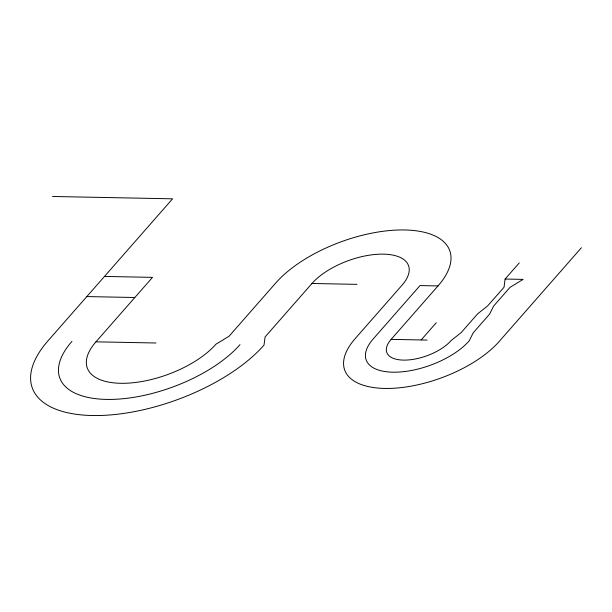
<?xml version="1.0" encoding="UTF-8"?>
<svg xmlns="http://www.w3.org/2000/svg" width="612" height="612" viewBox="0 0 612 612"><rect width="100%" height="100%" fill="white"/><g stroke="black" fill="none" stroke-linecap="round" stroke-linejoin="round"><path stroke-width="0.92" d="M519.244 262.923L505.107 279.041L504.043 287.219L487.665 305.878L477.597 313.88L461.226 332.546L451.159 340.54A36.552 16.822 -20 0 1 403.476 360.108A36.552 16.822 -20 0 1 391.137 339.377L438.016 285.934A98.693 45.418 -20 0 0 404.7 229.967A98.693 45.418 -20 0 0 275.951 282.782L229.072 336.225L215.998 344.166A73.111 33.645 -20 0 1 120.633 383.288A73.111 33.645 -20 0 1 95.954 341.833L152.503 277.366L104.484 276.433M581.4 247.745L499.178 341.481A87.73 40.377 -20 0 1 384.734 388.429A87.73 40.377 -20 0 1 355.121 338.673L402 285.23A54.828 25.23 -20 0 0 383.495 254.141A54.828 25.23 -20 0 0 311.967 283.478L265.088 336.921L264.017 345.099A131.595 60.557 -20 0 1 92.358 415.525A131.595 60.557 -20 0 1 47.935 340.899L172.569 198.816L52.525 196.475M421.148 339.958L436.241 322.746M505.107 279.041L523.115 279.393L510.041 287.334L493.67 306L489.6 314.117L473.229 332.775L469.167 340.892A58.484 26.913 -20 0 1 392.873 372.195A58.484 26.913 -20 0 1 373.129 339.025L420.008 285.582L438.016 285.934M311.967 283.478L356.98 284.358M86.812 296.575L134.831 297.508M391.137 339.377L427.145 340.073M95.954 341.833L155.976 342.995M240.011 344.632A102.349 47.101 -20 0 1 106.496 399.407A102.349 47.101 -20 0 1 71.941 341.366"/></g></svg>
